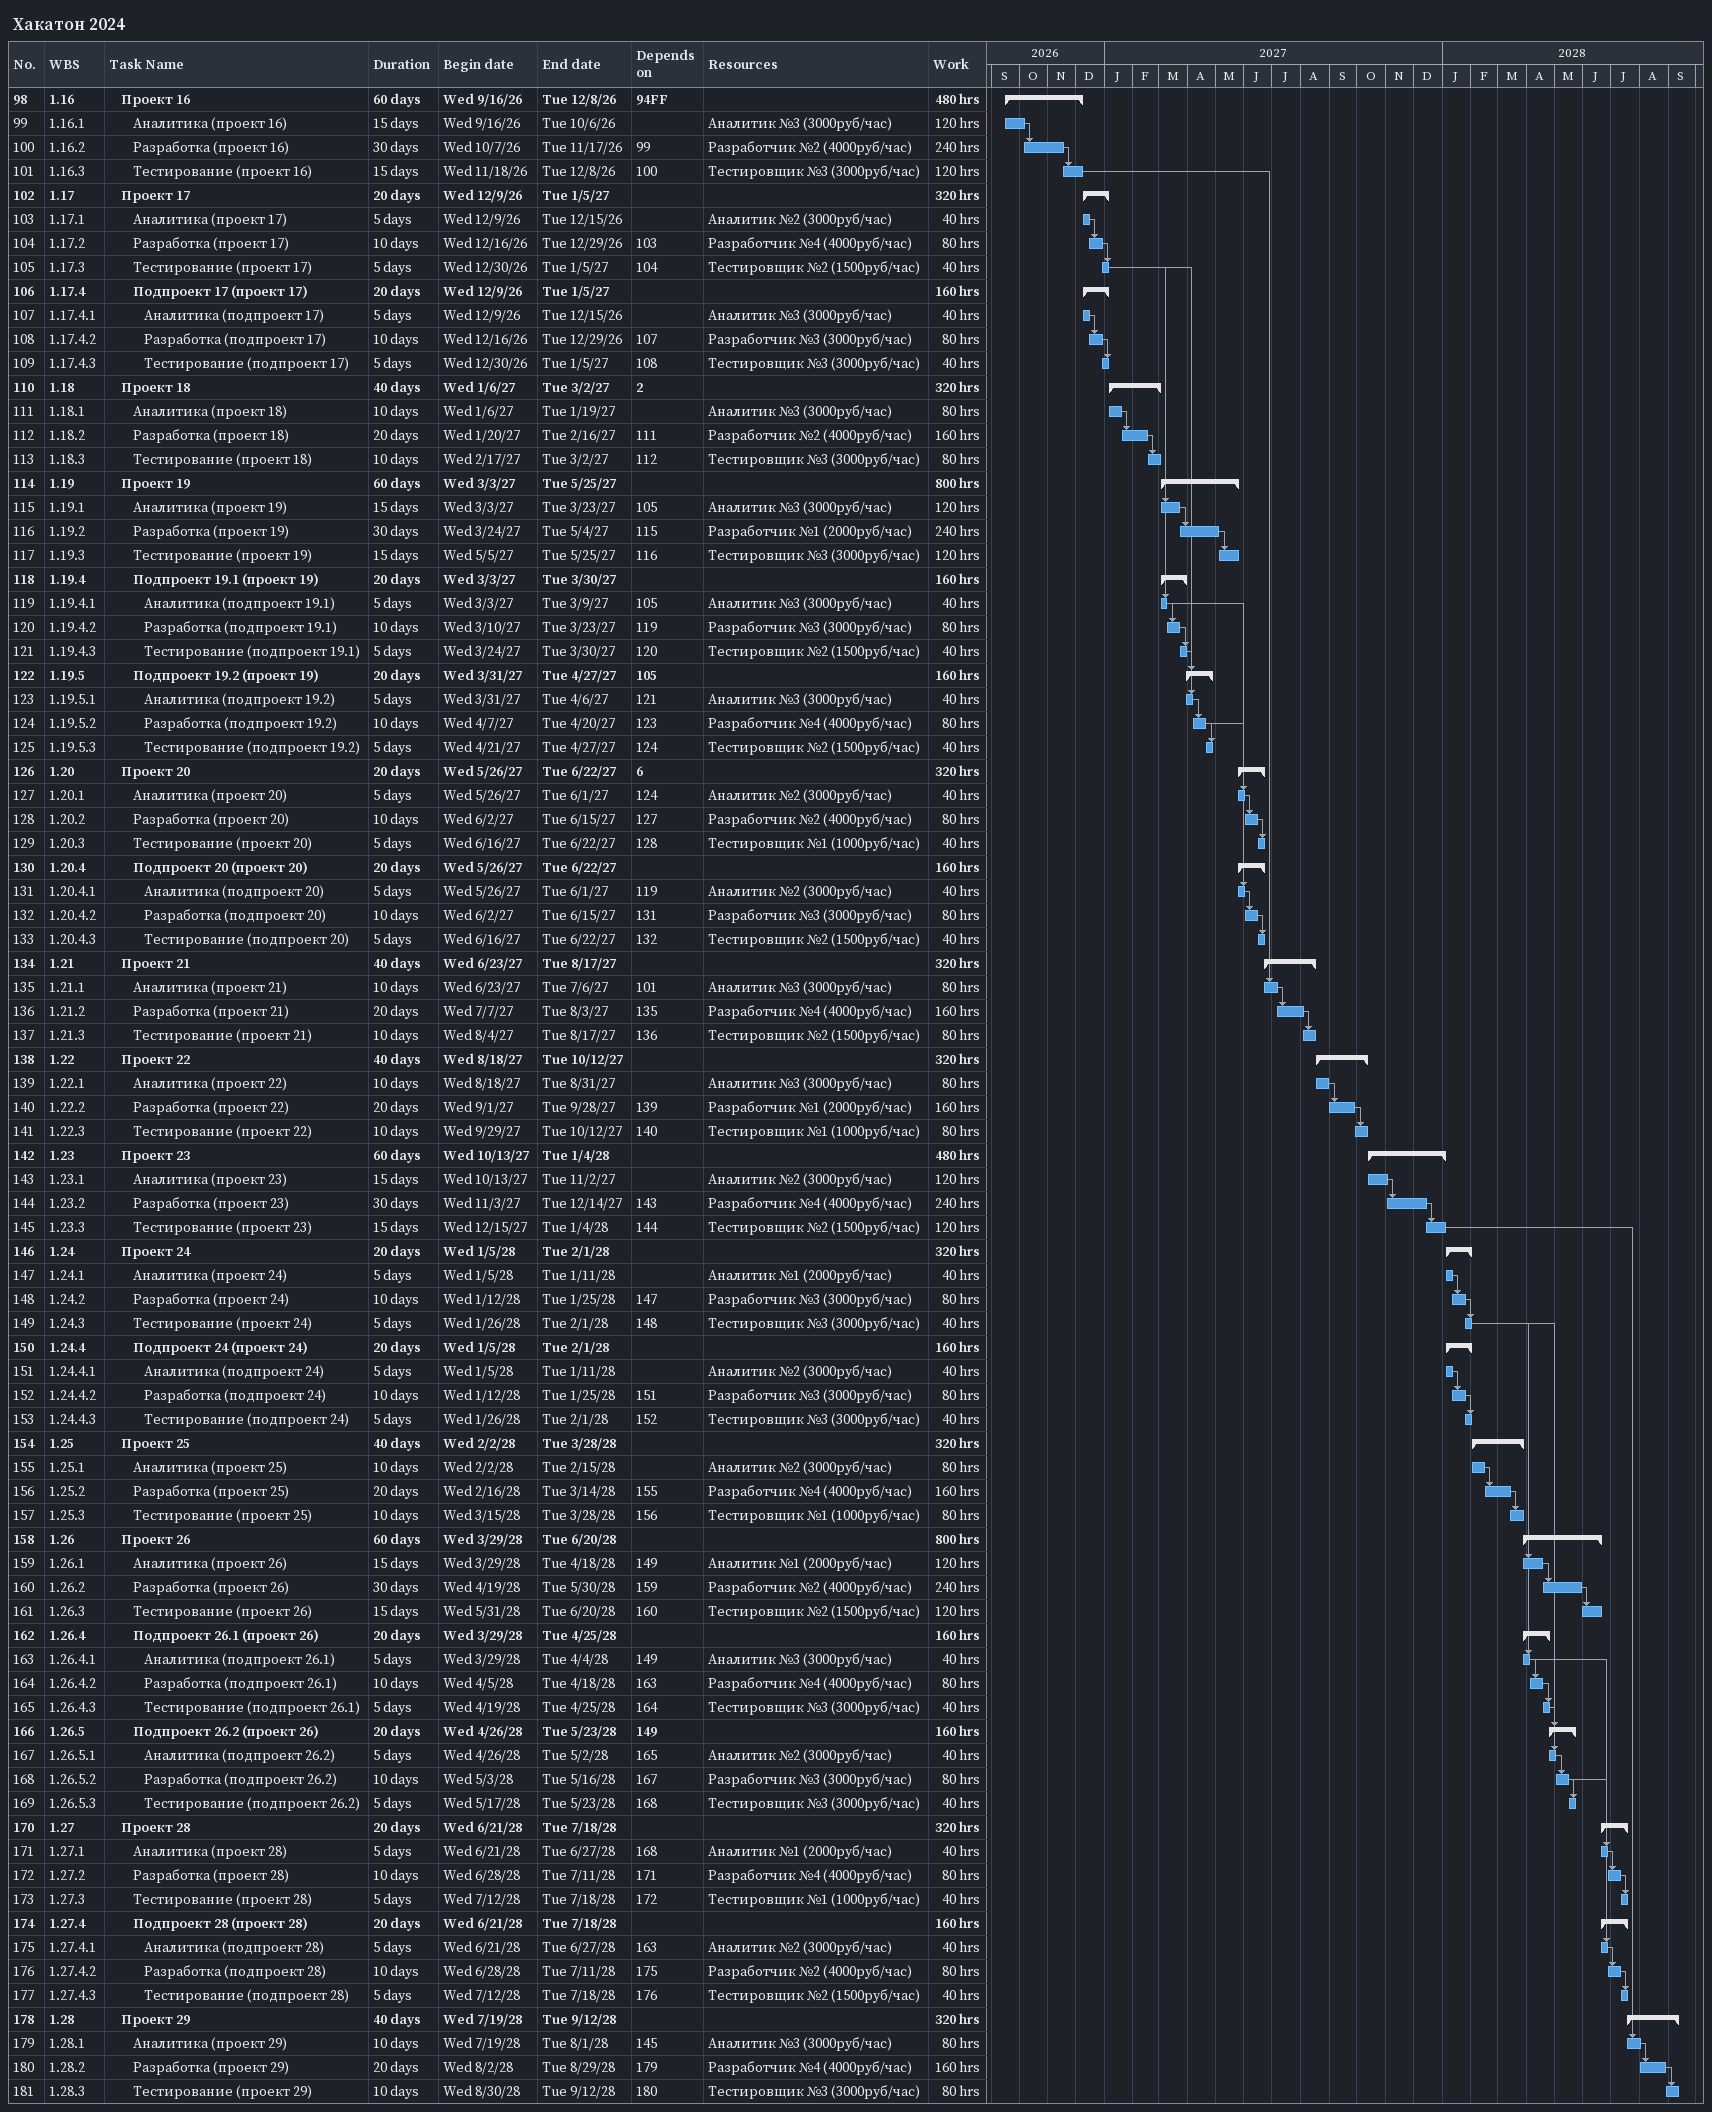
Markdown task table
Хакатон 2024

| ID | WBS | Task | Duration | Start | Finish | Predecessors | Resources | Work (h) |
|---|---|---|---|---|---|---|---|---|
| 98 | 1.16 | **Проект 16** | 60d | 2026-09-16 | 2026-12-08 | 94FF |  | 480 |
| 99 | 1.16.1 | Аналитика (проект 16) | 15d | 2026-09-16 | 2026-10-06 |  | Аналитик №3 (3000руб/час) | 120 |
| 100 | 1.16.2 | Разработка (проект 16) | 30d | 2026-10-07 | 2026-11-17 | 99 | Разработчик №2 (4000руб/час) | 240 |
| 101 | 1.16.3 | Тестирование (проект 16) | 15d | 2026-11-18 | 2026-12-08 | 100 | Тестировщик №3 (3000руб/час) | 120 |
| 102 | 1.17 | **Проект 17** | 20d | 2026-12-09 | 2027-01-05 |  |  | 320 |
| 103 | 1.17.1 | Аналитика (проект 17) | 5d | 2026-12-09 | 2026-12-15 |  | Аналитик №2 (3000руб/час) | 40 |
| 104 | 1.17.2 | Разработка (проект 17) | 10d | 2026-12-16 | 2026-12-29 | 103 | Разработчик №4 (4000руб/час) | 80 |
| 105 | 1.17.3 | Тестирование (проект 17) | 5d | 2026-12-30 | 2027-01-05 | 104 | Тестировщик №2 (1500руб/час) | 40 |
| 106 | 1.17.4 | **Подпроект 17 (проект 17)** | 20d | 2026-12-09 | 2027-01-05 |  |  | 160 |
| 107 | 1.17.4.1 | Аналитика (подпроект 17) | 5d | 2026-12-09 | 2026-12-15 |  | Аналитик №3 (3000руб/час) | 40 |
| 108 | 1.17.4.2 | Разработка (подпроект 17) | 10d | 2026-12-16 | 2026-12-29 | 107 | Разработчик №3 (3000руб/час) | 80 |
| 109 | 1.17.4.3 | Тестирование (подпроект 17) | 5d | 2026-12-30 | 2027-01-05 | 108 | Тестировщик №3 (3000руб/час) | 40 |
| 110 | 1.18 | **Проект 18** | 40d | 2027-01-06 | 2027-03-02 | 2 |  | 320 |
| 111 | 1.18.1 | Аналитика (проект 18) | 10d | 2027-01-06 | 2027-01-19 |  | Аналитик №3 (3000руб/час) | 80 |
| 112 | 1.18.2 | Разработка (проект 18) | 20d | 2027-01-20 | 2027-02-16 | 111 | Разработчик №2 (4000руб/час) | 160 |
| 113 | 1.18.3 | Тестирование (проект 18) | 10d | 2027-02-17 | 2027-03-02 | 112 | Тестировщик №3 (3000руб/час) | 80 |
| 114 | 1.19 | **Проект 19** | 60d | 2027-03-03 | 2027-05-25 |  |  | 800 |
| 115 | 1.19.1 | Аналитика (проект 19) | 15d | 2027-03-03 | 2027-03-23 | 105 | Аналитик №3 (3000руб/час) | 120 |
| 116 | 1.19.2 | Разработка (проект 19) | 30d | 2027-03-24 | 2027-05-04 | 115 | Разработчик №1 (2000руб/час) | 240 |
| 117 | 1.19.3 | Тестирование (проект 19) | 15d | 2027-05-05 | 2027-05-25 | 116 | Тестировщик №3 (3000руб/час) | 120 |
| 118 | 1.19.4 | **Подпроект 19.1 (проект 19)** | 20d | 2027-03-03 | 2027-03-30 |  |  | 160 |
| 119 | 1.19.4.1 | Аналитика (подпроект 19.1) | 5d | 2027-03-03 | 2027-03-09 | 105 | Аналитик №3 (3000руб/час) | 40 |
| 120 | 1.19.4.2 | Разработка (подпроект 19.1) | 10d | 2027-03-10 | 2027-03-23 | 119 | Разработчик №3 (3000руб/час) | 80 |
| 121 | 1.19.4.3 | Тестирование (подпроект 19.1) | 5d | 2027-03-24 | 2027-03-30 | 120 | Тестировщик №2 (1500руб/час) | 40 |
| 122 | 1.19.5 | **Подпроект 19.2 (проект 19)** | 20d | 2027-03-31 | 2027-04-27 | 105 |  | 160 |
| 123 | 1.19.5.1 | Аналитика (подпроект 19.2) | 5d | 2027-03-31 | 2027-04-06 | 121 | Аналитик №3 (3000руб/час) | 40 |
| 124 | 1.19.5.2 | Разработка (подпроект 19.2) | 10d | 2027-04-07 | 2027-04-20 | 123 | Разработчик №4 (4000руб/час) | 80 |
| 125 | 1.19.5.3 | Тестирование (подпроект 19.2) | 5d | 2027-04-21 | 2027-04-27 | 124 | Тестировщик №2 (1500руб/час) | 40 |
| 126 | 1.20 | **Проект 20** | 20d | 2027-05-26 | 2027-06-22 | 6 |  | 320 |
| 127 | 1.20.1 | Аналитика (проект 20) | 5d | 2027-05-26 | 2027-06-01 | 124 | Аналитик №2 (3000руб/час) | 40 |
| 128 | 1.20.2 | Разработка (проект 20) | 10d | 2027-06-02 | 2027-06-15 | 127 | Разработчик №2 (4000руб/час) | 80 |
| 129 | 1.20.3 | Тестирование (проект 20) | 5d | 2027-06-16 | 2027-06-22 | 128 | Тестировщик №1 (1000руб/час) | 40 |
| 130 | 1.20.4 | **Подпроект 20 (проект 20)** | 20d | 2027-05-26 | 2027-06-22 |  |  | 160 |
| 131 | 1.20.4.1 | Аналитика (подпроект 20) | 5d | 2027-05-26 | 2027-06-01 | 119 | Аналитик №2 (3000руб/час) | 40 |
| 132 | 1.20.4.2 | Разработка (подпроект 20) | 10d | 2027-06-02 | 2027-06-15 | 131 | Разработчик №3 (3000руб/час) | 80 |
| 133 | 1.20.4.3 | Тестирование (подпроект 20) | 5d | 2027-06-16 | 2027-06-22 | 132 | Тестировщик №2 (1500руб/час) | 40 |
| 134 | 1.21 | **Проект 21** | 40d | 2027-06-23 | 2027-08-17 |  |  | 320 |
| 135 | 1.21.1 | Аналитика (проект 21) | 10d | 2027-06-23 | 2027-07-06 | 101 | Аналитик №3 (3000руб/час) | 80 |
| 136 | 1.21.2 | Разработка (проект 21) | 20d | 2027-07-07 | 2027-08-03 | 135 | Разработчик №4 (4000руб/час) | 160 |
| 137 | 1.21.3 | Тестирование (проект 21) | 10d | 2027-08-04 | 2027-08-17 | 136 | Тестировщик №2 (1500руб/час) | 80 |
| 138 | 1.22 | **Проект 22** | 40d | 2027-08-18 | 2027-10-12 |  |  | 320 |
| 139 | 1.22.1 | Аналитика (проект 22) | 10d | 2027-08-18 | 2027-08-31 |  | Аналитик №3 (3000руб/час) | 80 |
| 140 | 1.22.2 | Разработка (проект 22) | 20d | 2027-09-01 | 2027-09-28 | 139 | Разработчик №1 (2000руб/час) | 160 |
| 141 | 1.22.3 | Тестирование (проект 22) | 10d | 2027-09-29 | 2027-10-12 | 140 | Тестировщик №1 (1000руб/час) | 80 |
| 142 | 1.23 | **Проект 23** | 60d | 2027-10-13 | 2028-01-04 |  |  | 480 |
| 143 | 1.23.1 | Аналитика (проект 23) | 15d | 2027-10-13 | 2027-11-02 |  | Аналитик №2 (3000руб/час) | 120 |
| 144 | 1.23.2 | Разработка (проект 23) | 30d | 2027-11-03 | 2027-12-14 | 143 | Разработчик №4 (4000руб/час) | 240 |
| 145 | 1.23.3 | Тестирование (проект 23) | 15d | 2027-12-15 | 2028-01-04 | 144 | Тестировщик №2 (1500руб/час) | 120 |
| 146 | 1.24 | **Проект 24** | 20d | 2028-01-05 | 2028-02-01 |  |  | 320 |
| 147 | 1.24.1 | Аналитика (проект 24) | 5d | 2028-01-05 | 2028-01-11 |  | Аналитик №1 (2000руб/час) | 40 |
| 148 | 1.24.2 | Разработка (проект 24) | 10d | 2028-01-12 | 2028-01-25 | 147 | Разработчик №3 (3000руб/час) | 80 |
| 149 | 1.24.3 | Тестирование (проект 24) | 5d | 2028-01-26 | 2028-02-01 | 148 | Тестировщик №3 (3000руб/час) | 40 |
| 150 | 1.24.4 | **Подпроект 24 (проект 24)** | 20d | 2028-01-05 | 2028-02-01 |  |  | 160 |
| 151 | 1.24.4.1 | Аналитика (подпроект 24) | 5d | 2028-01-05 | 2028-01-11 |  | Аналитик №2 (3000руб/час) | 40 |
| 152 | 1.24.4.2 | Разработка (подпроект 24) | 10d | 2028-01-12 | 2028-01-25 | 151 | Разработчик №3 (3000руб/час) | 80 |
| 153 | 1.24.4.3 | Тестирование (подпроект 24) | 5d | 2028-01-26 | 2028-02-01 | 152 | Тестировщик №3 (3000руб/час) | 40 |
| 154 | 1.25 | **Проект 25** | 40d | 2028-02-02 | 2028-03-28 |  |  | 320 |
| 155 | 1.25.1 | Аналитика (проект 25) | 10d | 2028-02-02 | 2028-02-15 |  | Аналитик №2 (3000руб/час) | 80 |
| 156 | 1.25.2 | Разработка (проект 25) | 20d | 2028-02-16 | 2028-03-14 | 155 | Разработчик №4 (4000руб/час) | 160 |
| 157 | 1.25.3 | Тестирование (проект 25) | 10d | 2028-03-15 | 2028-03-28 | 156 | Тестировщик №1 (1000руб/час) | 80 |
| 158 | 1.26 | **Проект 26** | 60d | 2028-03-29 | 2028-06-20 |  |  | 800 |
| 159 | 1.26.1 | Аналитика (проект 26) | 15d | 2028-03-29 | 2028-04-18 | 149 | Аналитик №1 (2000руб/час) | 120 |
| 160 | 1.26.2 | Разработка (проект 26) | 30d | 2028-04-19 | 2028-05-30 | 159 | Разработчик №2 (4000руб/час) | 240 |
| 161 | 1.26.3 | Тестирование (проект 26) | 15d | 2028-05-31 | 2028-06-20 | 160 | Тестировщик №2 (1500руб/час) | 120 |
| 162 | 1.26.4 | **Подпроект 26.1 (проект 26)** | 20d | 2028-03-29 | 2028-04-25 |  |  | 160 |
| 163 | 1.26.4.1 | Аналитика (подпроект 26.1) | 5d | 2028-03-29 | 2028-04-04 | 149 | Аналитик №3 (3000руб/час) | 40 |
| 164 | 1.26.4.2 | Разработка (подпроект 26.1) | 10d | 2028-04-05 | 2028-04-18 | 163 | Разработчик №4 (4000руб/час) | 80 |
| 165 | 1.26.4.3 | Тестирование (подпроект 26.1) | 5d | 2028-04-19 | 2028-04-25 | 164 | Тестировщик №3 (3000руб/час) | 40 |
| 166 | 1.26.5 | **Подпроект 26.2 (проект 26)** | 20d | 2028-04-26 | 2028-05-23 | 149 |  | 160 |
| 167 | 1.26.5.1 | Аналитика (подпроект 26.2) | 5d | 2028-04-26 | 2028-05-02 | 165 | Аналитик №2 (3000руб/час) | 40 |
| 168 | 1.26.5.2 | Разработка (подпроект 26.2) | 10d | 2028-05-03 | 2028-05-16 | 167 | Разработчик №3 (3000руб/час) | 80 |
| 169 | 1.26.5.3 | Тестирование (подпроект 26.2) | 5d | 2028-05-17 | 2028-05-23 | 168 | Тестировщик №3 (3000руб/час) | 40 |
| 170 | 1.27 | **Проект 28** | 20d | 2028-06-21 | 2028-07-18 |  |  | 320 |
| 171 | 1.27.1 | Аналитика (проект 28) | 5d | 2028-06-21 | 2028-06-27 | 168 | Аналитик №1 (2000руб/час) | 40 |
| 172 | 1.27.2 | Разработка (проект 28) | 10d | 2028-06-28 | 2028-07-11 | 171 | Разработчик №4 (4000руб/час) | 80 |
| 173 | 1.27.3 | Тестирование (проект 28) | 5d | 2028-07-12 | 2028-07-18 | 172 | Тестировщик №1 (1000руб/час) | 40 |
| 174 | 1.27.4 | **Подпроект 28 (проект 28)** | 20d | 2028-06-21 | 2028-07-18 |  |  | 160 |
| 175 | 1.27.4.1 | Аналитика (подпроект 28) | 5d | 2028-06-21 | 2028-06-27 | 163 | Аналитик №2 (3000руб/час) | 40 |
| 176 | 1.27.4.2 | Разработка (подпроект 28) | 10d | 2028-06-28 | 2028-07-11 | 175 | Разработчик №2 (4000руб/час) | 80 |
| 177 | 1.27.4.3 | Тестирование (подпроект 28) | 5d | 2028-07-12 | 2028-07-18 | 176 | Тестировщик №2 (1500руб/час) | 40 |
| 178 | 1.28 | **Проект 29** | 40d | 2028-07-19 | 2028-09-12 |  |  | 320 |
| 179 | 1.28.1 | Аналитика (проект 29) | 10d | 2028-07-19 | 2028-08-01 | 145 | Аналитик №3 (3000руб/час) | 80 |
| 180 | 1.28.2 | Разработка (проект 29) | 20d | 2028-08-02 | 2028-08-29 | 179 | Разработчик №4 (4000руб/час) | 160 |
| 181 | 1.28.3 | Тестирование (проект 29) | 10d | 2028-08-30 | 2028-09-12 | 180 | Тестировщик №3 (3000руб/час) | 80 |
